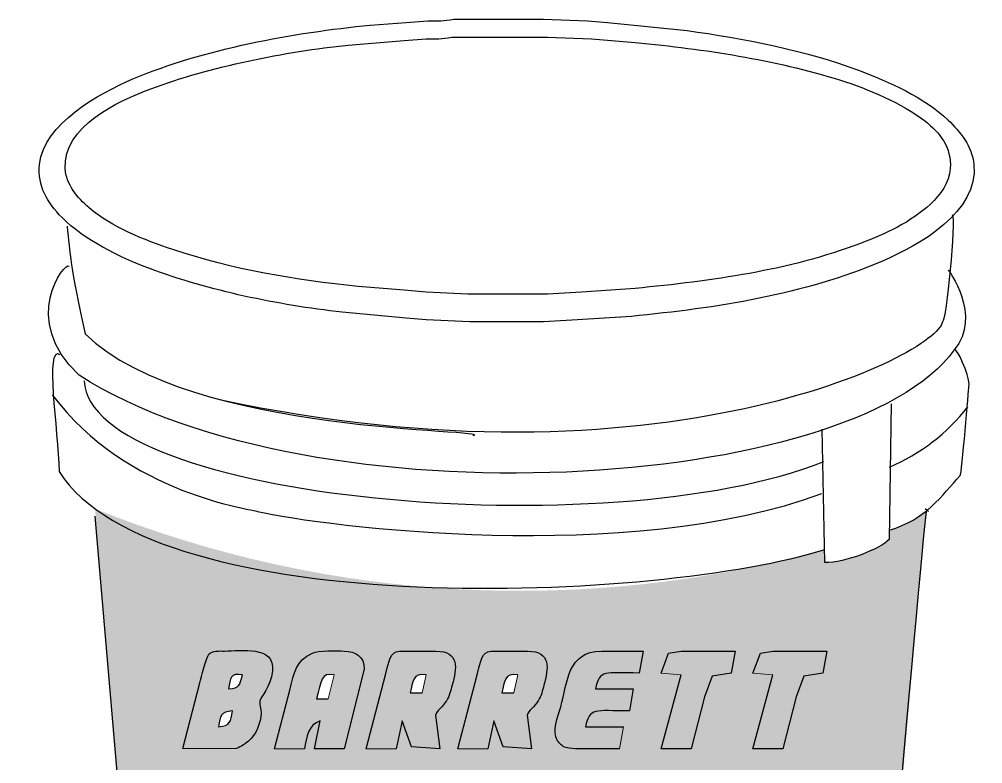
# Model space of a CAD drawing. Header units: inches. Extents: x -441 to 7, y -96 to 2.
# Drawn here: x 6.491 to 6.6744, y 1.6622 to 1.8039 of the extents above; entities that cross this region are included whole.
import ezdxf

# ---------------------------------------------------------------- set-up
doc = ezdxf.new("R2010")
doc.units = ezdxf.units.IN
doc.header["$MEASUREMENT"] = 0
doc.layers.add('Vector Picture Geometry', color=6, linetype='Continuous', lineweight=0)

msp = doc.modelspace()

# ---------------------------------------------------------------- hatches: boundary and pattern name
at = {"layer": 'Vector Picture Geometry'}
h = msp.add_hatch(color=164, dxfattribs=at)
h.dxf.hatch_style = 1
edge = h.paths.add_edge_path()
edge.add_line((6.5054, 1.71075), (6.51583, 1.58821))
edge.add_line((6.51583, 1.58821), (6.51683, 1.58449))
edge.add_arc((6.58419, 1.6567), 0.09875, 226.9906, 313.9077)
edge.add_line((6.65267, 1.58555), (6.66363, 1.71033))
edge.add_arc((6.65172, 1.72477), 0.01872, 285.1919, 309.512, ccw=False)
edge.add_line((6.65663, 1.70671), (6.6566, 1.70489))
edge.add_arc((6.64284, 1.72401), 0.02355, 273.6056, 305.7516, ccw=False)
edge.add_line((6.64432, 1.7005), (6.64432, 1.70302))
edge.add_arc((6.58628, 1.91241), 0.21728, 248.1454, 285.4919, ccw=False)
edge = h.paths.add_edge_path(flags=16)
edge.add_line((6.63065, 1.67949), (6.63445, 1.67912))
edge.add_spline(control_points=[(6.63445, 1.67912), (6.63445, 1.67912), (6.63065, 1.66507), (6.63065, 1.66507)], knot_values=[0, 0, 0, 0, 1, 1, 1, 1], degree=3, periodic=0)
edge.add_spline(control_points=[(6.63065, 1.66507), (6.63065, 1.66507), (6.63635, 1.66507), (6.63635, 1.66507)], knot_values=[0, 0, 0, 0, 1, 1, 1, 1], degree=3, periodic=0)
edge.add_spline(control_points=[(6.63635, 1.66507), (6.63635, 1.66507), (6.63887, 1.67494), (6.63887, 1.67494)], knot_values=[0, 0, 0, 0, 1, 1, 1, 1], degree=3, periodic=0)
edge.add_spline(control_points=[(6.63887, 1.67494), (6.63887, 1.67494), (6.64033, 1.67889), (6.64033, 1.67889)], knot_values=[0, 0, 0, 0, 1, 1, 1, 1], degree=3, periodic=0)
edge.add_spline(control_points=[(6.64033, 1.67889), (6.64033, 1.67889), (6.64394, 1.67949), (6.64394, 1.67949)], knot_values=[0, 0, 0, 0, 1, 1, 1, 1], degree=3, periodic=0)
edge.add_spline(control_points=[(6.64394, 1.67949), (6.64394, 1.67949), (6.6447, 1.68367), (6.6447, 1.68367)], knot_values=[0, 0, 0, 0, 1, 1, 1, 1], degree=3, periodic=0)
edge.add_spline(control_points=[(6.6447, 1.68367), (6.6447, 1.68367), (6.63445, 1.68367), (6.63445, 1.68367)], knot_values=[0, 0, 0, 0, 1, 1, 1, 1], degree=3, periodic=0)
edge.add_spline(control_points=[(6.63445, 1.68367), (6.63445, 1.68367), (6.63206, 1.68329), (6.63206, 1.68329)], knot_values=[0, 0, 0, 0, 1, 1, 1, 1], degree=3, periodic=0)
edge.add_spline(control_points=[(6.63206, 1.68329), (6.63206, 1.68329), (6.63065, 1.67949), (6.63065, 1.67949)], knot_values=[0, 0, 0, 0, 1, 1, 1, 1], degree=3, periodic=0)
edge = h.paths.add_edge_path(flags=16)
edge.add_line((6.61699, 1.67912), (6.6132, 1.67949))
edge.add_spline(control_points=[(6.6132, 1.67949), (6.6132, 1.67949), (6.6146, 1.68329), (6.6146, 1.68329)], knot_values=[0, 0, 0, 0, 1, 1, 1, 1], degree=3, periodic=0)
edge.add_spline(control_points=[(6.6146, 1.68329), (6.6146, 1.68329), (6.61699, 1.68367), (6.61699, 1.68367)], knot_values=[0, 0, 0, 0, 1, 1, 1, 1], degree=3, periodic=0)
edge.add_spline(control_points=[(6.61699, 1.68367), (6.61699, 1.68367), (6.62724, 1.68367), (6.62724, 1.68367)], knot_values=[0, 0, 0, 0, 1, 1, 1, 1], degree=3, periodic=0)
edge.add_spline(control_points=[(6.62724, 1.68367), (6.62724, 1.68367), (6.62648, 1.67949), (6.62648, 1.67949)], knot_values=[0, 0, 0, 0, 1, 1, 1, 1], degree=3, periodic=0)
edge.add_spline(control_points=[(6.62648, 1.67949), (6.62648, 1.67949), (6.62288, 1.67889), (6.62288, 1.67889)], knot_values=[0, 0, 0, 0, 1, 1, 1, 1], degree=3, periodic=0)
edge.add_spline(control_points=[(6.62288, 1.67889), (6.62288, 1.67889), (6.62141, 1.67494), (6.62141, 1.67494)], knot_values=[0, 0, 0, 0, 1, 1, 1, 1], degree=3, periodic=0)
edge.add_spline(control_points=[(6.62141, 1.67494), (6.62141, 1.67494), (6.61889, 1.66507), (6.61889, 1.66507)], knot_values=[0, 0, 0, 0, 1, 1, 1, 1], degree=3, periodic=0)
edge.add_spline(control_points=[(6.61889, 1.66507), (6.61889, 1.66507), (6.6132, 1.66507), (6.6132, 1.66507)], knot_values=[0, 0, 0, 0, 1, 1, 1, 1], degree=3, periodic=0)
edge.add_spline(control_points=[(6.6132, 1.66507), (6.6132, 1.66507), (6.61699, 1.67912), (6.61699, 1.67912)], knot_values=[0, 0, 0, 0, 1, 1, 1, 1], degree=3, periodic=0)
edge = h.paths.add_edge_path(flags=16)
edge.add_line((6.60523, 1.66507), (6.60598, 1.66925))
edge.add_spline(control_points=[(6.60598, 1.66925), (6.60598, 1.66925), (6.59877, 1.66925), (6.59877, 1.66925)], knot_values=[0, 0, 0, 0, 1, 1, 1, 1], degree=3, periodic=0)
edge.add_spline(control_points=[(6.59877, 1.66925), (6.59957, 1.67299), (6.60052, 1.67228), (6.60712, 1.67228)], knot_values=[0, 0, 0, 0, 1, 1, 1, 1], degree=3, periodic=0)
edge.add_spline(control_points=[(6.60712, 1.67228), (6.60712, 1.67228), (6.60788, 1.67646), (6.60788, 1.67646)], knot_values=[0, 0, 0, 0, 1, 1, 1, 1], degree=3, periodic=0)
edge.add_spline(control_points=[(6.60788, 1.67646), (6.60788, 1.67646), (6.60067, 1.67646), (6.60067, 1.67646)], knot_values=[0, 0, 0, 0, 1, 1, 1, 1], degree=3, periodic=0)
edge.add_spline(control_points=[(6.60067, 1.67646), (6.60147, 1.6802), (6.60242, 1.67949), (6.60902, 1.67949)], knot_values=[0, 0, 0, 0, 1, 1, 1, 1], degree=3, periodic=0)
edge.add_spline(control_points=[(6.60902, 1.67949), (6.60902, 1.67949), (6.60978, 1.68367), (6.60978, 1.68367)], knot_values=[0, 0, 0, 0, 1, 1, 1, 1], degree=3, periodic=0)
edge.add_spline(control_points=[(6.60978, 1.68367), (6.60978, 1.68367), (6.60181, 1.68367), (6.60181, 1.68367)], knot_values=[0, 0, 0, 0, 1, 1, 1, 1], degree=3, periodic=0)
edge.add_spline(control_points=[(6.60181, 1.68367), (6.59534, 1.68363), (6.59538, 1.67783), (6.59406, 1.67304)], knot_values=[0, 0, 0, 0, 1, 1, 1, 1], degree=3, periodic=0)
edge.add_spline(control_points=[(6.59406, 1.67304), (6.59353, 1.67114), (6.59228, 1.66841), (6.59347, 1.66661)], knot_values=[0, 0, 0, 0, 1, 1, 1, 1], degree=3, periodic=0)
edge.add_spline(control_points=[(6.59347, 1.66661), (6.59386, 1.66603), (6.59435, 1.66556), (6.59501, 1.6653)], knot_values=[0, 0, 0, 0, 1, 1, 1, 1], degree=3, periodic=0)
edge.add_spline(control_points=[(6.59501, 1.6653), (6.59603, 1.66489), (6.60356, 1.66507), (6.60523, 1.66507)], knot_values=[0, 0, 0, 0, 1, 1, 1, 1], degree=3, periodic=0)
edge = h.paths.add_edge_path(flags=0)
edge.add_line((6.58511, 1.6757), (6.58587, 1.67912))
edge.add_spline(control_points=[(6.58587, 1.67912), (6.58325, 1.67967), (6.58343, 1.67778), (6.58283, 1.6757)], knot_values=[0, 0, 0, 0, 1, 1, 1, 1], degree=3, periodic=0)
edge.add_spline(control_points=[(6.58283, 1.6757), (6.58283, 1.6757), (6.58511, 1.6757), (6.58511, 1.6757)], knot_values=[0, 0, 0, 0, 1, 1, 1, 1], degree=3, periodic=0)
edge = h.paths.add_edge_path(flags=16)
edge.add_line((6.57448, 1.66507), (6.58017, 1.66507))
edge.add_spline(control_points=[(6.58017, 1.66507), (6.58017, 1.66507), (6.58131, 1.67039), (6.58131, 1.67039)], knot_values=[0, 0, 0, 0, 1, 1, 1, 1], degree=3, periodic=0)
edge.add_spline(control_points=[(6.58131, 1.67039), (6.58131, 1.67039), (6.5831, 1.66545), (6.5831, 1.66545)], knot_values=[0, 0, 0, 0, 1, 1, 1, 1], degree=3, periodic=0)
edge.add_spline(control_points=[(6.5831, 1.66545), (6.5831, 1.66545), (6.58852, 1.66507), (6.58852, 1.66507)], knot_values=[0, 0, 0, 0, 1, 1, 1, 1], degree=3, periodic=0)
edge.add_spline(control_points=[(6.58852, 1.66507), (6.58852, 1.66507), (6.58768, 1.67146), (6.58768, 1.67146)], knot_values=[0, 0, 0, 0, 1, 1, 1, 1], degree=3, periodic=0)
edge.add_spline(control_points=[(6.58768, 1.67146), (6.58795, 1.67242), (6.58903, 1.67306), (6.58977, 1.67419)], knot_values=[0, 0, 0, 0, 1, 1, 1, 1], degree=3, periodic=0)
edge.add_spline(control_points=[(6.58977, 1.67419), (6.59039, 1.67514), (6.59057, 1.67615), (6.59086, 1.67721)], knot_values=[0, 0, 0, 0, 1, 1, 1, 1], degree=3, periodic=0)
edge.add_spline(control_points=[(6.59086, 1.67721), (6.59172, 1.68038), (6.59231, 1.68358), (6.58776, 1.68367)], knot_values=[0, 0, 0, 0, 1, 1, 1, 1], degree=3, periodic=0)
edge.add_spline(control_points=[(6.58776, 1.68367), (6.58776, 1.68367), (6.58169, 1.68367), (6.58169, 1.68367)], knot_values=[0, 0, 0, 0, 1, 1, 1, 1], degree=3, periodic=0)
edge.add_spline(control_points=[(6.58169, 1.68367), (6.57913, 1.68363), (6.57917, 1.68318), (6.57814, 1.67912)], knot_values=[0, 0, 0, 0, 1, 1, 1, 1], degree=3, periodic=0)
edge.add_spline(control_points=[(6.57814, 1.67912), (6.57814, 1.67912), (6.57448, 1.66507), (6.57448, 1.66507)], knot_values=[0, 0, 0, 0, 1, 1, 1, 1], degree=3, periodic=0)
edge = h.paths.add_edge_path(flags=0)
edge.add_line((6.56765, 1.6757), (6.56841, 1.67912))
edge.add_spline(control_points=[(6.56841, 1.67912), (6.56579, 1.67967), (6.56597, 1.67778), (6.56537, 1.6757)], knot_values=[0, 0, 0, 0, 1, 1, 1, 1], degree=3, periodic=0)
edge.add_spline(control_points=[(6.56537, 1.6757), (6.56537, 1.6757), (6.56765, 1.6757), (6.56765, 1.6757)], knot_values=[0, 0, 0, 0, 1, 1, 1, 1], degree=3, periodic=0)
edge = h.paths.add_edge_path(flags=16)
edge.add_line((6.55702, 1.66507), (6.56271, 1.66507))
edge.add_spline(control_points=[(6.56271, 1.66507), (6.56271, 1.66507), (6.56385, 1.67039), (6.56385, 1.67039)], knot_values=[0, 0, 0, 0, 1, 1, 1, 1], degree=3, periodic=0)
edge.add_spline(control_points=[(6.56385, 1.67039), (6.56385, 1.67039), (6.56565, 1.66545), (6.56565, 1.66545)], knot_values=[0, 0, 0, 0, 1, 1, 1, 1], degree=3, periodic=0)
edge.add_spline(control_points=[(6.56565, 1.66545), (6.56565, 1.66545), (6.57106, 1.66507), (6.57106, 1.66507)], knot_values=[0, 0, 0, 0, 1, 1, 1, 1], degree=3, periodic=0)
edge.add_spline(control_points=[(6.57106, 1.66507), (6.57106, 1.66507), (6.57022, 1.67146), (6.57022, 1.67146)], knot_values=[0, 0, 0, 0, 1, 1, 1, 1], degree=3, periodic=0)
edge.add_spline(control_points=[(6.57022, 1.67146), (6.57049, 1.67242), (6.57157, 1.67306), (6.57231, 1.67419)], knot_values=[0, 0, 0, 0, 1, 1, 1, 1], degree=3, periodic=0)
edge.add_spline(control_points=[(6.57231, 1.67419), (6.57293, 1.67514), (6.5731, 1.67615), (6.5734, 1.67721)], knot_values=[0, 0, 0, 0, 1, 1, 1, 1], degree=3, periodic=0)
edge.add_spline(control_points=[(6.5734, 1.67721), (6.57426, 1.68038), (6.57485, 1.68358), (6.5703, 1.68367)], knot_values=[0, 0, 0, 0, 1, 1, 1, 1], degree=3, periodic=0)
edge.add_spline(control_points=[(6.5703, 1.68367), (6.5703, 1.68367), (6.56423, 1.68367), (6.56423, 1.68367)], knot_values=[0, 0, 0, 0, 1, 1, 1, 1], degree=3, periodic=0)
edge.add_spline(control_points=[(6.56423, 1.68367), (6.56167, 1.68363), (6.56172, 1.68318), (6.56067, 1.67912)], knot_values=[0, 0, 0, 0, 1, 1, 1, 1], degree=3, periodic=0)
edge.add_spline(control_points=[(6.56067, 1.67912), (6.56067, 1.67912), (6.55702, 1.66507), (6.55702, 1.66507)], knot_values=[0, 0, 0, 0, 1, 1, 1, 1], degree=3, periodic=0)
edge = h.paths.add_edge_path(flags=0)
edge.add_line((6.54981, 1.67456), (6.55095, 1.67912))
edge.add_spline(control_points=[(6.55095, 1.67912), (6.5483, 1.67967), (6.54864, 1.67796), (6.54753, 1.67456)], knot_values=[0, 0, 0, 0, 1, 1, 1, 1], degree=3, periodic=0)
edge.add_spline(control_points=[(6.54753, 1.67456), (6.54753, 1.67456), (6.54981, 1.67456), (6.54981, 1.67456)], knot_values=[0, 0, 0, 0, 1, 1, 1, 1], degree=3, periodic=0)
edge = h.paths.add_edge_path(flags=16)
edge.add_line((6.53956, 1.66507), (6.54525, 1.66507))
edge.add_spline(control_points=[(6.54525, 1.66507), (6.5457, 1.66729), (6.54589, 1.66963), (6.54829, 1.67039)], knot_values=[0, 0, 0, 0, 1, 1, 1, 1], degree=3, periodic=0)
edge.add_spline(control_points=[(6.54829, 1.67039), (6.54829, 1.67039), (6.54715, 1.66507), (6.54715, 1.66507)], knot_values=[0, 0, 0, 0, 1, 1, 1, 1], degree=3, periodic=0)
edge.add_spline(control_points=[(6.54715, 1.66507), (6.54715, 1.66507), (6.55285, 1.66507), (6.55285, 1.66507)], knot_values=[0, 0, 0, 0, 1, 1, 1, 1], degree=3, periodic=0)
edge.add_spline(control_points=[(6.55285, 1.66507), (6.55285, 1.66507), (6.55663, 1.68025), (6.55663, 1.68025)], knot_values=[0, 0, 0, 0, 1, 1, 1, 1], degree=3, periodic=0)
edge.add_spline(control_points=[(6.55663, 1.68025), (6.55672, 1.68264), (6.55495, 1.68363), (6.55285, 1.68367)], knot_values=[0, 0, 0, 0, 1, 1, 1, 1], degree=3, periodic=0)
edge.add_spline(control_points=[(6.55285, 1.68367), (6.55138, 1.6837), (6.54798, 1.68385), (6.54677, 1.6833)], knot_values=[0, 0, 0, 0, 1, 1, 1, 1], degree=3, periodic=0)
edge.add_spline(control_points=[(6.54677, 1.6833), (6.54365, 1.68187), (6.54329, 1.67941), (6.54255, 1.67646)], knot_values=[0, 0, 0, 0, 1, 1, 1, 1], degree=3, periodic=0)
edge.add_spline(control_points=[(6.54255, 1.67646), (6.54255, 1.67646), (6.53956, 1.66507), (6.53956, 1.66507)], knot_values=[0, 0, 0, 0, 1, 1, 1, 1], degree=3, periodic=0)
edge = h.paths.add_edge_path(flags=16)
edge.add_line((6.5221, 1.66515), (6.53235, 1.66515))
edge.add_spline(control_points=[(6.53235, 1.66515), (6.53321, 1.66546), (6.53392, 1.66595), (6.5346, 1.66652)], knot_values=[0, 0, 0, 0, 1, 1, 1, 1], degree=3, periodic=0)
edge.add_spline(control_points=[(6.5346, 1.66652), (6.53603, 1.66772), (6.53699, 1.67003), (6.537, 1.6719)], knot_values=[0, 0, 0, 0, 1, 1, 1, 1], degree=3, periodic=0)
edge.add_spline(control_points=[(6.537, 1.6719), (6.53702, 1.67281), (6.53665, 1.67346), (6.53678, 1.67416)], knot_values=[0, 0, 0, 0, 1, 1, 1, 1], degree=3, periodic=0)
edge.add_spline(control_points=[(6.53678, 1.67416), (6.53695, 1.67502), (6.53883, 1.67674), (6.53917, 1.67988)], knot_values=[0, 0, 0, 0, 1, 1, 1, 1], degree=3, periodic=0)
edge.add_spline(control_points=[(6.53917, 1.67988), (6.53971, 1.68481), (6.53311, 1.68368), (6.53007, 1.68367)], knot_values=[0, 0, 0, 0, 1, 1, 1, 1], degree=3, periodic=0)
edge.add_spline(control_points=[(6.53007, 1.68367), (6.52915, 1.68367), (6.52774, 1.68383), (6.52708, 1.68307)], knot_values=[0, 0, 0, 0, 1, 1, 1, 1], degree=3, periodic=0)
edge.add_spline(control_points=[(6.52708, 1.68307), (6.5265, 1.68239), (6.52564, 1.67866), (6.52537, 1.6776)], knot_values=[0, 0, 0, 0, 1, 1, 1, 1], degree=3, periodic=0)
edge.add_spline(control_points=[(6.52537, 1.6776), (6.52537, 1.6776), (6.5221, 1.66515), (6.5221, 1.66515)], knot_values=[0, 0, 0, 0, 1, 1, 1, 1], degree=3, periodic=0)
edge = h.paths.add_edge_path(flags=0)
edge.add_spline(control_points=[(6.52893, 1.66925), (6.5312, 1.66943), (6.53116, 1.6702), (6.53159, 1.67228)], knot_values=[0, 0, 0, 0, 1, 1, 1, 1], degree=3, periodic=0)
edge.add_spline(control_points=[(6.53159, 1.67228), (6.52927, 1.67209), (6.52925, 1.67141), (6.52893, 1.66925)], knot_values=[0, 0, 0, 0, 1, 1, 1, 1], degree=3, periodic=0)
edge = h.paths.add_edge_path(flags=0)
edge.add_spline(control_points=[(6.53083, 1.67646), (6.53299, 1.67663), (6.53288, 1.67715), (6.53348, 1.67912)], knot_values=[0, 0, 0, 0, 1, 1, 1, 1], degree=3, periodic=0)
edge.add_spline(control_points=[(6.53348, 1.67912), (6.53117, 1.6796), (6.53112, 1.67845), (6.53083, 1.67646)], knot_values=[0, 0, 0, 0, 1, 1, 1, 1], degree=3, periodic=0)
h = msp.add_hatch(color=254, dxfattribs=at)
h.dxf.hatch_style = 1
edge = h.paths.add_edge_path()
edge.add_spline(control_points=[(6.5346, 1.66652), (6.53603, 1.66772), (6.53699, 1.67003), (6.537, 1.6719)], knot_values=[0, 0, 0, 0, 1, 1, 1, 1], degree=3, periodic=0)
edge.add_spline(control_points=[(6.537, 1.6719), (6.53702, 1.67281), (6.53665, 1.67346), (6.53678, 1.67416)], knot_values=[0, 0, 0, 0, 1, 1, 1, 1], degree=3, periodic=0)
edge.add_spline(control_points=[(6.53678, 1.67416), (6.53695, 1.67502), (6.53883, 1.67674), (6.53917, 1.67988)], knot_values=[0, 0, 0, 0, 1, 1, 1, 1], degree=3, periodic=0)
edge.add_spline(control_points=[(6.53917, 1.67988), (6.53971, 1.68481), (6.53311, 1.68368), (6.53007, 1.68367)], knot_values=[0, 0, 0, 0, 1, 1, 1, 1], degree=3, periodic=0)
edge.add_spline(control_points=[(6.53007, 1.68367), (6.52915, 1.68367), (6.52774, 1.68383), (6.52708, 1.68307)], knot_values=[0, 0, 0, 0, 1, 1, 1, 1], degree=3, periodic=0)
edge.add_spline(control_points=[(6.52708, 1.68307), (6.5265, 1.68239), (6.52564, 1.67866), (6.52537, 1.6776)], knot_values=[0, 0, 0, 0, 1, 1, 1, 1], degree=3, periodic=0)
edge.add_spline(control_points=[(6.52537, 1.6776), (6.52537, 1.6776), (6.5221, 1.66515), (6.5221, 1.66515)], knot_values=[0.000036, 0.000036, 0.000036, 0.000036, 0.999961, 0.999961, 0.999961, 0.999961], degree=3, periodic=0)
edge.add_line((6.5221, 1.66515), (6.53235, 1.66515))
edge.add_spline(control_points=[(6.53235, 1.66515), (6.53321, 1.66546), (6.53392, 1.66595), (6.5346, 1.66652)], knot_values=[0, 0, 0, 0, 1, 1, 1, 1], degree=3, periodic=0)
edge = h.paths.add_edge_path(flags=16)
edge.add_spline(control_points=[(6.53159, 1.67228), (6.53116, 1.6702), (6.5312, 1.66943), (6.52893, 1.66925)], knot_values=[0, 0, 0, 0, 1, 1, 1, 1], degree=3, periodic=0)
edge.add_spline(control_points=[(6.52893, 1.66925), (6.52925, 1.67141), (6.52927, 1.67209), (6.53159, 1.67228)], knot_values=[0, 0, 0, 0, 1, 1, 1, 1], degree=3, periodic=0)
edge = h.paths.add_edge_path(flags=16)
edge.add_spline(control_points=[(6.53348, 1.67912), (6.53288, 1.67715), (6.53299, 1.67663), (6.53083, 1.67646)], knot_values=[0, 0, 0, 0, 1, 1, 1, 1], degree=3, periodic=0)
edge.add_spline(control_points=[(6.53083, 1.67646), (6.53112, 1.67845), (6.53117, 1.6796), (6.53348, 1.67912)], knot_values=[0, 0, 0, 0, 1, 1, 1, 1], degree=3, periodic=0)
edge = h.paths.add_edge_path()
edge.add_spline(control_points=[(6.55285, 1.66507), (6.55285, 1.66507), (6.55663, 1.68025), (6.55663, 1.68025)], knot_values=[0.00001, 0.00001, 0.00001, 0.00001, 0.999964, 0.999964, 0.999964, 0.999964], degree=3, periodic=0)
edge.add_spline(control_points=[(6.55663, 1.68025), (6.55672, 1.68264), (6.55495, 1.68363), (6.55285, 1.68367)], knot_values=[0, 0, 0, 0, 1, 1, 1, 1], degree=3, periodic=0)
edge.add_spline(control_points=[(6.55285, 1.68367), (6.55138, 1.6837), (6.54798, 1.68385), (6.54677, 1.6833)], knot_values=[0, 0, 0, 0, 1, 1, 1, 1], degree=3, periodic=0)
edge.add_spline(control_points=[(6.54677, 1.6833), (6.54365, 1.68187), (6.54329, 1.67941), (6.54255, 1.67646)], knot_values=[0, 0, 0, 0, 1, 1, 1, 1], degree=3, periodic=0)
edge.add_spline(control_points=[(6.54255, 1.67646), (6.54255, 1.67646), (6.53956, 1.66507), (6.53956, 1.66507)], knot_values=[0, 0, 0, 0, 0.999964, 0.999964, 0.999964, 0.999964], degree=3, periodic=0)
edge.add_line((6.53956, 1.66507), (6.54525, 1.66507))
edge.add_spline(control_points=[(6.54525, 1.66507), (6.5457, 1.66729), (6.54589, 1.66963), (6.54829, 1.67039)], knot_values=[0, 0, 0, 0, 1, 1, 1, 1], degree=3, periodic=0)
edge.add_spline(control_points=[(6.54829, 1.67039), (6.54829, 1.67039), (6.54715, 1.66507), (6.54715, 1.66507)], knot_values=[0.000072, 0.000072, 0.000072, 0.000072, 0.999931, 0.999931, 0.999931, 0.999931], degree=3, periodic=0)
edge.add_spline(control_points=[(6.54715, 1.66507), (6.54715, 1.66507), (6.55284, 1.66507), (6.55285, 1.66507)], knot_values=[0.000036, 0.000036, 0.000036, 0.000036, 0.999928, 0.999928, 0.999928, 0.999928], degree=3, periodic=0)
edge = h.paths.add_edge_path(flags=16)
edge.add_spline(control_points=[(6.54753, 1.67456), (6.54864, 1.67796), (6.5483, 1.67967), (6.55095, 1.67912)], knot_values=[0, 0, 0, 0, 1, 1, 1, 1], degree=3, periodic=0)
edge.add_line((6.55095, 1.67912), (6.54981, 1.67456))
edge.add_spline(control_points=[(6.54981, 1.67456), (6.54981, 1.67456), (6.54753, 1.67456), (6.54753, 1.67456)], knot_values=[0.000077, 0.000077, 0.000077, 0.000077, 0.999928, 0.999928, 0.999928, 0.999928], degree=3, periodic=0)
edge = h.paths.add_edge_path()
edge.add_spline(control_points=[(6.57022, 1.67146), (6.57049, 1.67242), (6.57157, 1.67306), (6.57231, 1.67419)], knot_values=[0, 0, 0, 0, 1, 1, 1, 1], degree=3, periodic=0)
edge.add_spline(control_points=[(6.57231, 1.67419), (6.57293, 1.67514), (6.5731, 1.67615), (6.5734, 1.67721)], knot_values=[0, 0, 0, 0, 1, 1, 1, 1], degree=3, periodic=0)
edge.add_spline(control_points=[(6.5734, 1.67721), (6.57426, 1.68038), (6.57485, 1.68358), (6.5703, 1.68367)], knot_values=[0, 0, 0, 0, 1, 1, 1, 1], degree=3, periodic=0)
edge.add_spline(control_points=[(6.5703, 1.68367), (6.5703, 1.68367), (6.56423, 1.68367), (6.56423, 1.68367)], knot_values=[0, 0, 0, 0, 1, 1, 1, 1], degree=3, periodic=0)
edge.add_spline(control_points=[(6.56423, 1.68367), (6.56167, 1.68363), (6.56172, 1.68318), (6.56067, 1.67912)], knot_values=[0, 0, 0, 0, 1, 1, 1, 1], degree=3, periodic=0)
edge.add_spline(control_points=[(6.56067, 1.67912), (6.56067, 1.67912), (6.55702, 1.66507), (6.55702, 1.66507)], knot_values=[0.000036, 0.000036, 0.000036, 0.000036, 0.999974, 0.999974, 0.999974, 0.999974], degree=3, periodic=0)
edge.add_line((6.55702, 1.66507), (6.56271, 1.66507))
edge.add_spline(control_points=[(6.56271, 1.66507), (6.56271, 1.66507), (6.56385, 1.67039), (6.56385, 1.67039)], knot_values=[0.000072, 0.000072, 0.000072, 0.000072, 0.999928, 0.999928, 0.999928, 0.999928], degree=3, periodic=0)
edge.add_spline(control_points=[(6.56385, 1.67039), (6.56385, 1.67039), (6.56565, 1.66545), (6.56565, 1.66545)], knot_values=[0.000036, 0.000036, 0.000036, 0.000036, 0.999928, 0.999928, 0.999928, 0.999928], degree=3, periodic=0)
edge.add_spline(control_points=[(6.56565, 1.66545), (6.56565, 1.66545), (6.57106, 1.66507), (6.57106, 1.66507)], knot_values=[0.000072, 0.000072, 0.000072, 0.000072, 0.999964, 0.999964, 0.999964, 0.999964], degree=3, periodic=0)
edge.add_spline(control_points=[(6.57106, 1.66507), (6.57106, 1.66507), (6.57022, 1.67146), (6.57022, 1.67146)], knot_values=[0.000047, 0.000047, 0.000047, 0.000047, 0.999928, 0.999928, 0.999928, 0.999928], degree=3, periodic=0)
edge = h.paths.add_edge_path(flags=16)
edge.add_spline(control_points=[(6.56537, 1.6757), (6.56597, 1.67778), (6.56579, 1.67967), (6.56841, 1.67912)], knot_values=[0, 0, 0, 0, 1, 1, 1, 1], degree=3, periodic=0)
edge.add_line((6.56841, 1.67912), (6.56765, 1.6757))
edge.add_spline(control_points=[(6.56765, 1.6757), (6.56765, 1.6757), (6.56537, 1.6757), (6.56537, 1.6757)], knot_values=[0.000073, 0.000073, 0.000073, 0.000073, 0.999928, 0.999928, 0.999928, 0.999928], degree=3, periodic=0)
edge = h.paths.add_edge_path()
edge.add_spline(control_points=[(6.58977, 1.67419), (6.59039, 1.67514), (6.59057, 1.67615), (6.59086, 1.67721)], knot_values=[0, 0, 0, 0, 1, 1, 1, 1], degree=3, periodic=0)
edge.add_spline(control_points=[(6.59086, 1.67721), (6.59172, 1.68038), (6.59231, 1.68358), (6.58776, 1.68367)], knot_values=[0, 0, 0, 0, 1, 1, 1, 1], degree=3, periodic=0)
edge.add_spline(control_points=[(6.58776, 1.68367), (6.58776, 1.68367), (6.58169, 1.68367), (6.58169, 1.68367)], knot_values=[0, 0, 0, 0, 1, 1, 1, 1], degree=3, periodic=0)
edge.add_spline(control_points=[(6.58169, 1.68367), (6.57913, 1.68363), (6.57917, 1.68318), (6.57814, 1.67912)], knot_values=[0, 0, 0, 0, 1, 1, 1, 1], degree=3, periodic=0)
edge.add_spline(control_points=[(6.57814, 1.67912), (6.57814, 1.67912), (6.57448, 1.66507), (6.57448, 1.66507)], knot_values=[0.000036, 0.000036, 0.000036, 0.000036, 0.999955, 0.999955, 0.999955, 0.999955], degree=3, periodic=0)
edge.add_line((6.57448, 1.66507), (6.58017, 1.66507))
edge.add_spline(control_points=[(6.58017, 1.66507), (6.58017, 1.66507), (6.58131, 1.67039), (6.58131, 1.67039)], knot_values=[0, 0, 0, 0, 0.999928, 0.999928, 0.999928, 0.999928], degree=3, periodic=0)
edge.add_spline(control_points=[(6.58131, 1.67039), (6.58131, 1.67039), (6.5831, 1.66545), (6.5831, 1.66545)], knot_values=[0, 0, 0, 0, 1, 1, 1, 1], degree=3, periodic=0)
edge.add_spline(control_points=[(6.5831, 1.66545), (6.5831, 1.66545), (6.58852, 1.66507), (6.58852, 1.66507)], knot_values=[0.000072, 0.000072, 0.000072, 0.000072, 1, 1, 1, 1], degree=3, periodic=0)
edge.add_spline(control_points=[(6.58852, 1.66507), (6.58852, 1.66507), (6.58768, 1.67146), (6.58768, 1.67146)], knot_values=[0.000047, 0.000047, 0.000047, 0.000047, 0.999928, 0.999928, 0.999928, 0.999928], degree=3, periodic=0)
edge.add_spline(control_points=[(6.58768, 1.67146), (6.58795, 1.67242), (6.58903, 1.67306), (6.58977, 1.67419)], knot_values=[0, 0, 0, 0, 1, 1, 1, 1], degree=3, periodic=0)
edge = h.paths.add_edge_path(flags=16)
edge.add_spline(control_points=[(6.58511, 1.6757), (6.5851, 1.6757), (6.58283, 1.6757), (6.58283, 1.6757)], knot_values=[0.000073, 0.000073, 0.000073, 0.000073, 0.999928, 0.999928, 0.999928, 0.999928], degree=3, periodic=0)
edge.add_spline(control_points=[(6.58283, 1.6757), (6.58343, 1.67778), (6.58325, 1.67967), (6.58587, 1.67912)], knot_values=[0, 0, 0, 0, 1, 1, 1, 1], degree=3, periodic=0)
edge.add_line((6.58587, 1.67912), (6.58511, 1.6757))
edge = h.paths.add_edge_path()
edge.add_spline(control_points=[(6.60712, 1.67228), (6.60712, 1.67229), (6.60788, 1.67646), (6.60788, 1.67646)], knot_values=[0.000036, 0.000036, 0.000036, 0.000036, 0.999931, 0.999931, 0.999931, 0.999931], degree=3, periodic=0)
edge.add_spline(control_points=[(6.60788, 1.67646), (6.60788, 1.67646), (6.60067, 1.67646), (6.60067, 1.67646)], knot_values=[0.000048, 0.000048, 0.000048, 0.000048, 0.999964, 0.999964, 0.999964, 0.999964], degree=3, periodic=0)
edge.add_spline(control_points=[(6.60067, 1.67646), (6.60147, 1.6802), (6.60242, 1.67949), (6.60902, 1.67949)], knot_values=[0, 0, 0, 0, 1, 1, 1, 1], degree=3, periodic=0)
edge.add_spline(control_points=[(6.60902, 1.67949), (6.60902, 1.6795), (6.60978, 1.68367), (6.60978, 1.68367)], knot_values=[0.000036, 0.000036, 0.000036, 0.000036, 0.999931, 0.999931, 0.999931, 0.999931], degree=3, periodic=0)
edge.add_spline(control_points=[(6.60978, 1.68367), (6.60978, 1.68367), (6.60181, 1.68367), (6.60181, 1.68367)], knot_values=[0, 0, 0, 0, 0.999964, 0.999964, 0.999964, 0.999964], degree=3, periodic=0)
edge.add_spline(control_points=[(6.60181, 1.68367), (6.59534, 1.68363), (6.59538, 1.67783), (6.59406, 1.67304)], knot_values=[0, 0, 0, 0, 1, 1, 1, 1], degree=3, periodic=0)
edge.add_spline(control_points=[(6.59406, 1.67304), (6.59353, 1.67114), (6.59228, 1.66841), (6.59347, 1.66661)], knot_values=[0, 0, 0, 0, 1, 1, 1, 1], degree=3, periodic=0)
edge.add_spline(control_points=[(6.59347, 1.66661), (6.59386, 1.66603), (6.59435, 1.66556), (6.59501, 1.6653)], knot_values=[0, 0, 0, 0, 1, 1, 1, 1], degree=3, periodic=0)
edge.add_spline(control_points=[(6.59501, 1.6653), (6.59603, 1.66489), (6.60356, 1.66507), (6.60523, 1.66507)], knot_values=[0, 0, 0, 0, 1, 1, 1, 1], degree=3, periodic=0)
edge.add_line((6.60523, 1.66507), (6.60598, 1.66925))
edge.add_spline(control_points=[(6.60598, 1.66925), (6.60598, 1.66925), (6.59877, 1.66925), (6.59877, 1.66925)], knot_values=[0.000048, 0.000048, 0.000048, 0.000048, 0.999964, 0.999964, 0.999964, 0.999964], degree=3, periodic=0)
edge.add_spline(control_points=[(6.59877, 1.66925), (6.59957, 1.67299), (6.60052, 1.67228), (6.60712, 1.67228)], knot_values=[0, 0, 0, 0, 1, 1, 1, 1], degree=3, periodic=0)
edge = h.paths.add_edge_path()
edge.add_spline(control_points=[(6.62141, 1.67494), (6.62141, 1.67494), (6.62288, 1.67889), (6.62288, 1.67889)], knot_values=[0, 0, 0, 0, 1, 1, 1, 1], degree=3, periodic=0)
edge.add_spline(control_points=[(6.62288, 1.67889), (6.62288, 1.67889), (6.62648, 1.67949), (6.62648, 1.67949)], knot_values=[0.000072, 0.000072, 0.000072, 0.000072, 1, 1, 1, 1], degree=3, periodic=0)
edge.add_spline(control_points=[(6.62648, 1.67949), (6.62648, 1.6795), (6.62724, 1.68367), (6.62724, 1.68367)], knot_values=[0.000036, 0.000036, 0.000036, 0.000036, 0.999928, 0.999928, 0.999928, 0.999928], degree=3, periodic=0)
edge.add_spline(control_points=[(6.62724, 1.68367), (6.62724, 1.68367), (6.61699, 1.68367), (6.61699, 1.68367)], knot_values=[0.000036, 0.000036, 0.000036, 0.000036, 0.999964, 0.999964, 0.999964, 0.999964], degree=3, periodic=0)
edge.add_spline(control_points=[(6.61699, 1.68367), (6.61699, 1.68367), (6.6146, 1.68329), (6.6146, 1.68329)], knot_values=[0, 0, 0, 0, 0.999964, 0.999964, 0.999964, 0.999964], degree=3, periodic=0)
edge.add_spline(control_points=[(6.6146, 1.68329), (6.6146, 1.68329), (6.6132, 1.67949), (6.6132, 1.67949)], knot_values=[0, 0, 0, 0, 1, 1, 1, 1], degree=3, periodic=0)
edge.add_line((6.6132, 1.67949), (6.61699, 1.67912))
edge.add_spline(control_points=[(6.61699, 1.67912), (6.61699, 1.67912), (6.6132, 1.66507), (6.6132, 1.66507)], knot_values=[0.000036, 0.000036, 0.000036, 0.000036, 0.999964, 0.999964, 0.999964, 0.999964], degree=3, periodic=0)
edge.add_spline(control_points=[(6.6132, 1.66507), (6.6132, 1.66507), (6.61889, 1.66507), (6.61889, 1.66507)], knot_values=[0.000036, 0.000036, 0.000036, 0.000036, 0.999964, 0.999964, 0.999964, 0.999964], degree=3, periodic=0)
edge.add_spline(control_points=[(6.61889, 1.66507), (6.61889, 1.66507), (6.62141, 1.67494), (6.62141, 1.67494)], knot_values=[0, 0, 0, 0, 0.999964, 0.999964, 0.999964, 0.999964], degree=3, periodic=0)
edge = h.paths.add_edge_path()
edge.add_spline(control_points=[(6.63887, 1.67494), (6.63887, 1.67494), (6.64033, 1.67889), (6.64033, 1.67889)], knot_values=[0.000072, 0.000072, 0.000072, 0.000072, 1, 1, 1, 1], degree=3, periodic=0)
edge.add_spline(control_points=[(6.64033, 1.67889), (6.64034, 1.67889), (6.64394, 1.67949), (6.64394, 1.67949)], knot_values=[0.000072, 0.000072, 0.000072, 0.000072, 0.999928, 0.999928, 0.999928, 0.999928], degree=3, periodic=0)
edge.add_spline(control_points=[(6.64394, 1.67949), (6.64394, 1.6795), (6.6447, 1.68367), (6.6447, 1.68367)], knot_values=[0.000036, 0.000036, 0.000036, 0.000036, 0.999928, 0.999928, 0.999928, 0.999928], degree=3, periodic=0)
edge.add_spline(control_points=[(6.6447, 1.68367), (6.6447, 1.68367), (6.63445, 1.68367), (6.63445, 1.68367)], knot_values=[0.000036, 0.000036, 0.000036, 0.000036, 0.999964, 0.999964, 0.999964, 0.999964], degree=3, periodic=0)
edge.add_spline(control_points=[(6.63445, 1.68367), (6.63445, 1.68367), (6.63206, 1.68329), (6.63206, 1.68329)], knot_values=[0, 0, 0, 0, 0.999964, 0.999964, 0.999964, 0.999964], degree=3, periodic=0)
edge.add_spline(control_points=[(6.63206, 1.68329), (6.63206, 1.68329), (6.63065, 1.6795), (6.63065, 1.67949)], knot_values=[0.000072, 0.000072, 0.000072, 0.000072, 1, 1, 1, 1], degree=3, periodic=0)
edge.add_line((6.63065, 1.67949), (6.63445, 1.67912))
edge.add_spline(control_points=[(6.63445, 1.67912), (6.63445, 1.67912), (6.63065, 1.66507), (6.63065, 1.66507)], knot_values=[0.000036, 0.000036, 0.000036, 0.000036, 0.999964, 0.999964, 0.999964, 0.999964], degree=3, periodic=0)
edge.add_spline(control_points=[(6.63065, 1.66507), (6.63065, 1.66507), (6.63635, 1.66507), (6.63635, 1.66507)], knot_values=[0.000036, 0.000036, 0.000036, 0.000036, 0.999964, 0.999964, 0.999964, 0.999964], degree=3, periodic=0)
edge.add_spline(control_points=[(6.63635, 1.66507), (6.63635, 1.66507), (6.63887, 1.67494), (6.63887, 1.67494)], knot_values=[0, 0, 0, 0, 0.999964, 0.999964, 0.999964, 0.999964], degree=3, periodic=0)

# ---------------------------------------------------------------- linework, layer by layer
for p, q in [((6.54981, 1.67456), (6.55095, 1.67912)), ((6.56765, 1.6757), (6.56841, 1.67912)), ((6.58511, 1.6757), (6.58587, 1.67912)), ((6.61699, 1.67912), (6.6132, 1.67949)), ((6.60523, 1.66507), (6.60598, 1.66925)), ((6.5221, 1.66515), (6.53235, 1.66515)), ((6.53956, 1.66507), (6.54525, 1.66507)), ((6.55702, 1.66507), (6.56271, 1.66507)), ((6.57448, 1.66507), (6.58017, 1.66507))]:
    msp.add_line(p, q, dxfattribs=at)
at = {"layer": 'Vector Picture Geometry', "color": 6}
msp.add_lwpolyline([(6.63065, 1.67949), (6.63445, 1.67912)], dxfattribs=at)
at = {"layer": 'Vector Picture Geometry', "lineweight": -3}
msp.add_arc((6.64207, 1.75302), 0.03731, 293.0221, 322.2174, dxfattribs=at)
at = {"layer": 'Vector Picture Geometry', "color": 6, "lineweight": -3}
for points in [[(6.55777, 1.80279), (6.55777, 1.80279), (6.56461, 1.80327), (6.56461, 1.80327)], [(6.56461, 1.80327), (6.56461, 1.80327), (6.56878, 1.80361), (6.56878, 1.80361)], [(6.56878, 1.80361), (6.57069, 1.80362), (6.57179, 1.80356), (6.57372, 1.80391)], [(6.57372, 1.80391), (6.57372, 1.80391), (6.5908, 1.80391), (6.5908, 1.80391)], [(6.5908, 1.80391), (6.5908, 1.80391), (6.59915, 1.80361), (6.59915, 1.80361)], [(6.59915, 1.80361), (6.59915, 1.80361), (6.60295, 1.80327), (6.60295, 1.80327)], [(6.60295, 1.80327), (6.60295, 1.80327), (6.61813, 1.80177), (6.61813, 1.80177)], [(6.51261, 1.79255), (6.52591, 1.79824), (6.54337, 1.8014), (6.55777, 1.80279)], [(6.61813, 1.80177), (6.62862, 1.80031), (6.64089, 1.79795), (6.65077, 1.7942)], [(6.5536, 1.79899), (6.5536, 1.79899), (6.56423, 1.79985), (6.56423, 1.79985)], [(6.56423, 1.79985), (6.56423, 1.79985), (6.56841, 1.8002), (6.56841, 1.8002)], [(6.56841, 1.8002), (6.57031, 1.8002), (6.57141, 1.80014), (6.57334, 1.8005)], [(6.57334, 1.8005), (6.57334, 1.8005), (6.59156, 1.8005), (6.59156, 1.8005)], [(6.59156, 1.8005), (6.59156, 1.8005), (6.59991, 1.8002), (6.59991, 1.8002)], [(6.59991, 1.8002), (6.59991, 1.8002), (6.60826, 1.7995), (6.60826, 1.7995)], [(6.60826, 1.7995), (6.62175, 1.79819), (6.63434, 1.79629), (6.64735, 1.79233)], [(6.51603, 1.79069), (6.52725, 1.79488), (6.54166, 1.7978), (6.5536, 1.79899)], [(6.65077, 1.7942), (6.65665, 1.79197), (6.66318, 1.78911), (6.66779, 1.78474)], [(6.49484, 1.77628), (6.49567, 1.78411), (6.50612, 1.78977), (6.51261, 1.79255)], [(6.64735, 1.79233), (6.65228, 1.79083), (6.65927, 1.78779), (6.6633, 1.78463)], [(6.49972, 1.77552), (6.49931, 1.78353), (6.50968, 1.78832), (6.51603, 1.79069)], [(6.66779, 1.78474), (6.67022, 1.78243), (6.67235, 1.77973), (6.67272, 1.77628)], [(6.6633, 1.78463), (6.66637, 1.78222), (6.66843, 1.7796), (6.66822, 1.77552)], [(6.49911, 1.76619), (6.49631, 1.76902), (6.4944, 1.77218), (6.49484, 1.77628)], [(6.67272, 1.77628), (6.67368, 1.76727), (6.66235, 1.76091), (6.65533, 1.7579)], [(6.50426, 1.76805), (6.50203, 1.76996), (6.49988, 1.77245), (6.49972, 1.77552)], [(6.66822, 1.77552), (6.66807, 1.77279), (6.66636, 1.77054), (6.66444, 1.76873)], [(6.66444, 1.76873), (6.6608, 1.76532), (6.65578, 1.76301), (6.65115, 1.76126)], [(6.5202, 1.76009), (6.51476, 1.7619), (6.50865, 1.76428), (6.50426, 1.76805)], [(6.66861, 1.76679), (6.66928, 1.7658), (6.66747, 1.74655), (6.66671, 1.7463)], [(6.51565, 1.75653), (6.50995, 1.75866), (6.50341, 1.76186), (6.49911, 1.76619)], [(6.50009, 1.76452), (6.50064, 1.75934), (6.50066, 1.75693), (6.5035, 1.74402)], [(6.65115, 1.76126), (6.63741, 1.75607), (6.62278, 1.7541), (6.60826, 1.75269)], [(6.5555, 1.75307), (6.54356, 1.75426), (6.53161, 1.75628), (6.5202, 1.76009)], [(6.50236, 1.73617), (6.49097, 1.7468), (6.4997, 1.75787), (6.50046, 1.75693)], [(6.65533, 1.7579), (6.64025, 1.75146), (6.62371, 1.74895), (6.6075, 1.74737)], [(6.55246, 1.74814), (6.53996, 1.74963), (6.52747, 1.75211), (6.51565, 1.75653)], [(6.66785, 1.75617), (6.66773, 1.75642), (6.6744, 1.74739), (6.66899, 1.74098)], [(6.56423, 1.75234), (6.56423, 1.75234), (6.5555, 1.75307), (6.5555, 1.75307)], [(6.56841, 1.75199), (6.56841, 1.75199), (6.56423, 1.75234), (6.56423, 1.75234)], [(6.57638, 1.75161), (6.57638, 1.75161), (6.56841, 1.75199), (6.56841, 1.75199)], [(6.59801, 1.75199), (6.59801, 1.75199), (6.59156, 1.75161), (6.59156, 1.75161)], [(6.60826, 1.75269), (6.60826, 1.75269), (6.59801, 1.75199), (6.59801, 1.75199)], [(6.59156, 1.75161), (6.59156, 1.75161), (6.57638, 1.75161), (6.57638, 1.75161)], [(6.56461, 1.74702), (6.56461, 1.74702), (6.55246, 1.74814), (6.55246, 1.74814)], [(6.66671, 1.7463), (6.66576, 1.74004), (6.613, 1.71347), (6.52912, 1.73149)], [(6.56841, 1.74668), (6.56841, 1.74668), (6.56461, 1.74702), (6.56461, 1.74702)], [(6.57676, 1.7463), (6.57676, 1.7463), (6.56841, 1.74668), (6.56841, 1.74668)], [(6.5908, 1.7463), (6.5908, 1.7463), (6.57676, 1.7463), (6.57676, 1.7463)], [(6.59725, 1.74668), (6.59725, 1.74668), (6.5908, 1.7463), (6.5908, 1.7463)], [(6.6075, 1.74737), (6.6075, 1.74737), (6.59725, 1.74668), (6.59725, 1.74668)], [(6.5035, 1.74402), (6.52381, 1.72447), (6.58236, 1.72611), (6.57733, 1.72466)], [(6.49876, 1.74004), (6.49569, 1.74209), (6.49838, 1.7258), (6.49857, 1.71783)], [(6.66899, 1.74098), (6.64949, 1.71403), (6.54715, 1.70758), (6.50236, 1.73617)], [(6.67177, 1.7339), (6.67227, 1.73487), (6.67019, 1.74007), (6.66918, 1.74108)], [(6.50331, 1.7351), (6.50426, 1.71251), (6.60314, 1.70341), (6.64413, 1.71973)], [(6.67013, 1.71707), (6.67036, 1.71719), (6.67181, 1.73411), (6.67177, 1.7339)], [(6.49724, 1.73244), (6.51156, 1.71334), (6.53576, 1.71062), (6.53633, 1.71024)], [(6.65697, 1.73073), (6.65697, 1.73073), (6.6566, 1.70489), (6.6566, 1.70489)], [(6.64432, 1.7005), (6.64432, 1.7005), (6.64381, 1.72593), (6.64381, 1.72593)], [(6.49857, 1.71783), (6.51679, 1.68898), (6.61357, 1.69316), (6.64432, 1.70302)], [(6.65659, 1.7067), (6.66355, 1.7086), (6.66662, 1.71338), (6.67013, 1.71707)], [(6.53633, 1.71024), (6.54886, 1.70739), (6.60712, 1.69999), (6.64375, 1.71366)], [(6.66367, 1.71062), (6.66342, 1.71036), (6.65181, 1.58141), (6.65267, 1.58062)], [(6.66406, 1.71024), (6.66405, 1.71024), (6.66296, 1.71108), (6.66367, 1.71062)], [(6.51583, 1.58821), (6.51583, 1.58821), (6.5054, 1.70936), (6.5054, 1.70936)], [(6.6566, 1.70489), (6.65495, 1.70316), (6.64813, 1.70041), (6.64432, 1.7005)], [(6.53007, 1.68367), (6.53311, 1.68368), (6.53971, 1.68481), (6.53917, 1.67988)], [(6.54677, 1.6833), (6.54798, 1.68385), (6.55138, 1.6837), (6.55285, 1.68367)], [(6.52537, 1.6776), (6.52564, 1.67866), (6.5265, 1.68239), (6.52708, 1.68307)], [(6.52708, 1.68307), (6.52774, 1.68383), (6.52915, 1.68367), (6.53007, 1.68367)], [(6.54255, 1.67646), (6.54329, 1.67941), (6.54365, 1.68187), (6.54677, 1.6833)], [(6.55285, 1.68367), (6.55495, 1.68363), (6.55672, 1.68264), (6.55663, 1.68025)], [(6.56067, 1.67912), (6.56172, 1.68318), (6.56167, 1.68363), (6.56423, 1.68367)], [(6.56423, 1.68367), (6.56423, 1.68367), (6.5703, 1.68367), (6.5703, 1.68367)], [(6.5703, 1.68367), (6.57485, 1.68358), (6.57426, 1.68038), (6.5734, 1.67721)], [(6.57814, 1.67912), (6.57917, 1.68318), (6.57913, 1.68363), (6.58169, 1.68367)], [(6.58169, 1.68367), (6.58169, 1.68367), (6.58776, 1.68367), (6.58776, 1.68367)], [(6.58776, 1.68367), (6.59231, 1.68358), (6.59172, 1.68038), (6.59086, 1.67721)], [(6.59406, 1.67304), (6.59538, 1.67783), (6.59534, 1.68363), (6.60181, 1.68367)], [(6.60181, 1.68367), (6.60181, 1.68367), (6.60978, 1.68367), (6.60978, 1.68367)], [(6.60978, 1.68367), (6.60978, 1.68367), (6.60902, 1.67949), (6.60902, 1.67949)], [(6.6132, 1.67949), (6.6132, 1.67949), (6.6146, 1.68329), (6.6146, 1.68329)], [(6.6146, 1.68329), (6.6146, 1.68329), (6.61699, 1.68367), (6.61699, 1.68367)], [(6.61699, 1.68367), (6.61699, 1.68367), (6.62724, 1.68367), (6.62724, 1.68367)], [(6.62724, 1.68367), (6.62724, 1.68367), (6.62648, 1.67949), (6.62648, 1.67949)], [(6.63065, 1.67949), (6.63065, 1.67949), (6.63206, 1.68329), (6.63206, 1.68329)], [(6.63206, 1.68329), (6.63206, 1.68329), (6.63445, 1.68367), (6.63445, 1.68367)], [(6.63445, 1.68367), (6.63445, 1.68367), (6.6447, 1.68367), (6.6447, 1.68367)], [(6.6447, 1.68367), (6.6447, 1.68367), (6.64394, 1.67949), (6.64394, 1.67949)], [(6.55663, 1.68025), (6.55663, 1.68025), (6.55285, 1.66507), (6.55285, 1.66507)], [(6.60902, 1.67949), (6.60242, 1.67949), (6.60147, 1.6802), (6.60067, 1.67646)], [(6.53348, 1.67912), (6.53117, 1.6796), (6.53112, 1.67845), (6.53083, 1.67646)], [(6.53083, 1.67646), (6.53299, 1.67663), (6.53288, 1.67715), (6.53348, 1.67912)], [(6.53917, 1.67988), (6.53883, 1.67674), (6.53695, 1.67502), (6.53678, 1.67416)], [(6.55095, 1.67912), (6.5483, 1.67967), (6.54864, 1.67796), (6.54753, 1.67456)], [(6.55702, 1.66507), (6.55702, 1.66507), (6.56067, 1.67912), (6.56067, 1.67912)], [(6.56841, 1.67912), (6.56579, 1.67967), (6.56597, 1.67778), (6.56537, 1.6757)], [(6.57448, 1.66507), (6.57448, 1.66507), (6.57814, 1.67912), (6.57814, 1.67912)], [(6.58587, 1.67912), (6.58325, 1.67967), (6.58343, 1.67778), (6.58283, 1.6757)], [(6.6132, 1.66507), (6.6132, 1.66507), (6.61699, 1.67912), (6.61699, 1.67912)], [(6.62288, 1.67889), (6.62288, 1.67889), (6.62141, 1.67494), (6.62141, 1.67494)], [(6.62648, 1.67949), (6.62648, 1.67949), (6.62288, 1.67889), (6.62288, 1.67889)], [(6.63065, 1.66507), (6.63065, 1.66507), (6.63445, 1.67912), (6.63445, 1.67912)], [(6.64033, 1.67889), (6.64033, 1.67889), (6.63887, 1.67494), (6.63887, 1.67494)], [(6.64394, 1.67949), (6.64394, 1.67949), (6.64033, 1.67889), (6.64033, 1.67889)], [(6.5221, 1.66515), (6.5221, 1.66515), (6.52537, 1.6776), (6.52537, 1.6776)], [(6.5734, 1.67721), (6.5731, 1.67615), (6.57293, 1.67514), (6.57231, 1.67419)], [(6.59086, 1.67721), (6.59057, 1.67615), (6.59039, 1.67514), (6.58977, 1.67419)], [(6.53956, 1.66507), (6.53956, 1.66507), (6.54255, 1.67646), (6.54255, 1.67646)], [(6.56537, 1.6757), (6.56537, 1.6757), (6.56765, 1.6757), (6.56765, 1.6757)], [(6.58283, 1.6757), (6.58283, 1.6757), (6.58511, 1.6757), (6.58511, 1.6757)], [(6.60067, 1.67646), (6.60067, 1.67646), (6.60788, 1.67646), (6.60788, 1.67646)], [(6.60788, 1.67646), (6.60788, 1.67646), (6.60712, 1.67228), (6.60712, 1.67228)], [(6.62141, 1.67494), (6.62141, 1.67494), (6.61889, 1.66507), (6.61889, 1.66507)], [(6.63887, 1.67494), (6.63887, 1.67494), (6.63635, 1.66507), (6.63635, 1.66507)], [(6.53678, 1.67416), (6.53665, 1.67346), (6.53702, 1.67281), (6.537, 1.6719)], [(6.54753, 1.67456), (6.54753, 1.67456), (6.54981, 1.67456), (6.54981, 1.67456)], [(6.57231, 1.67419), (6.57157, 1.67306), (6.57049, 1.67242), (6.57022, 1.67146)], [(6.58977, 1.67419), (6.58903, 1.67306), (6.58795, 1.67242), (6.58768, 1.67146)], [(6.59347, 1.66661), (6.59228, 1.66841), (6.59353, 1.67114), (6.59406, 1.67304)], [(6.60712, 1.67228), (6.60052, 1.67228), (6.59957, 1.67299), (6.59877, 1.66925)], [(6.53159, 1.67228), (6.52927, 1.67209), (6.52925, 1.67141), (6.52893, 1.66925)], [(6.52893, 1.66925), (6.5312, 1.66943), (6.53116, 1.6702), (6.53159, 1.67228)], [(6.537, 1.6719), (6.53699, 1.67003), (6.53603, 1.66772), (6.5346, 1.66652)], [(6.57022, 1.67146), (6.57022, 1.67146), (6.57106, 1.66507), (6.57106, 1.66507)], [(6.58768, 1.67146), (6.58768, 1.67146), (6.58852, 1.66507), (6.58852, 1.66507)], [(6.54829, 1.67039), (6.54589, 1.66963), (6.5457, 1.66729), (6.54525, 1.66507)], [(6.54715, 1.66507), (6.54715, 1.66507), (6.54829, 1.67039), (6.54829, 1.67039)], [(6.56385, 1.67039), (6.56385, 1.67039), (6.56271, 1.66507), (6.56271, 1.66507)], [(6.56565, 1.66545), (6.56565, 1.66545), (6.56385, 1.67039), (6.56385, 1.67039)], [(6.58131, 1.67039), (6.58131, 1.67039), (6.58017, 1.66507), (6.58017, 1.66507)], [(6.5831, 1.66545), (6.5831, 1.66545), (6.58131, 1.67039), (6.58131, 1.67039)], [(6.59877, 1.66925), (6.59877, 1.66925), (6.60598, 1.66925), (6.60598, 1.66925)], [(6.5346, 1.66652), (6.53392, 1.66595), (6.53321, 1.66546), (6.53235, 1.66515)], [(6.59501, 1.6653), (6.59435, 1.66556), (6.59386, 1.66603), (6.59347, 1.66661)], [(6.55285, 1.66507), (6.55285, 1.66507), (6.54715, 1.66507), (6.54715, 1.66507)], [(6.57106, 1.66507), (6.57106, 1.66507), (6.56565, 1.66545), (6.56565, 1.66545)], [(6.58852, 1.66507), (6.58852, 1.66507), (6.5831, 1.66545), (6.5831, 1.66545)], [(6.60523, 1.66507), (6.60356, 1.66507), (6.59603, 1.66489), (6.59501, 1.6653)], [(6.61889, 1.66507), (6.61889, 1.66507), (6.6132, 1.66507), (6.6132, 1.66507)], [(6.63635, 1.66507), (6.63635, 1.66507), (6.63065, 1.66507), (6.63065, 1.66507)]]:
    msp.add_open_spline(points, degree=3, dxfattribs=at)

doc.saveas('drawing.dxf')
